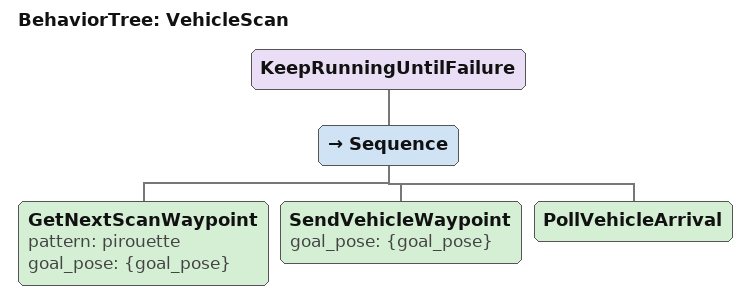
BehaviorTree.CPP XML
<root BTCPP_format="4" main_tree_to_execute="VehicleScan">
    <BehaviorTree ID="VehicleScan">
        <KeepRunningUntilFailure>
            <Sequence>
                <GetNextScanWaypoint pattern="pirouette" goal_pose="{goal_pose}"/>
                <SendVehicleWaypoint goal_pose="{goal_pose}"/>
                <PollVehicleArrival/>
            </Sequence>
        </KeepRunningUntilFailure>
    </BehaviorTree>
</root>
